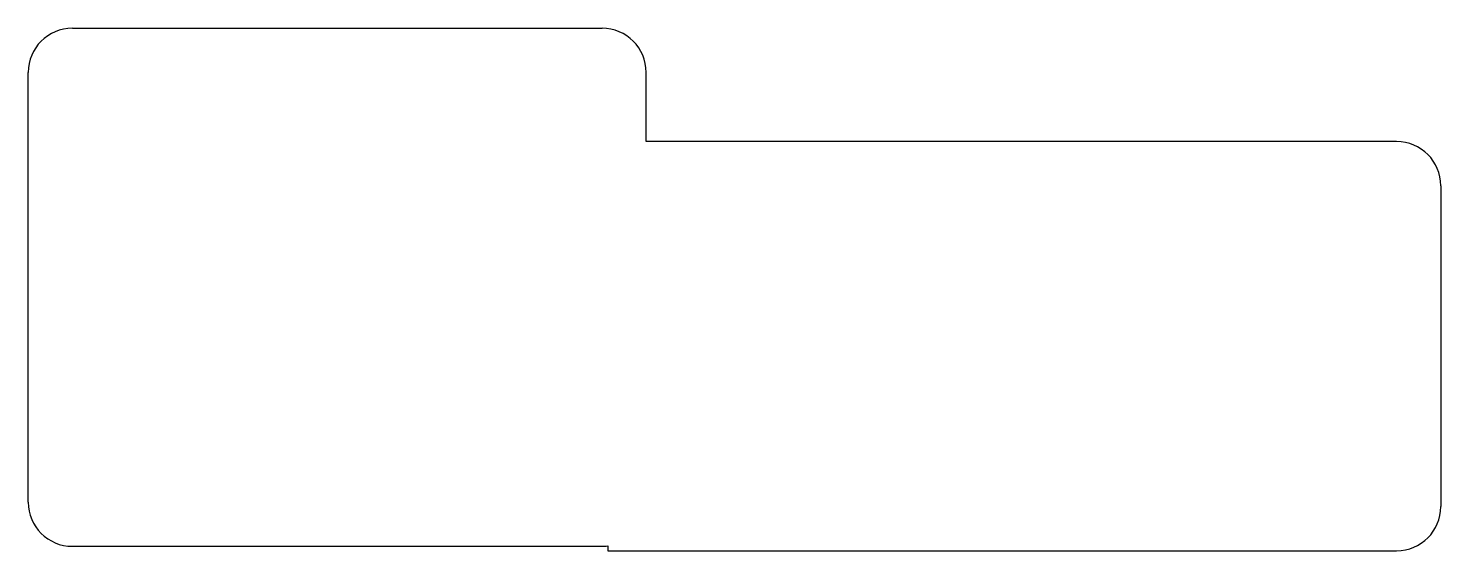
# Model space of a CAD drawing. Extents: x -113.6 to -65.6, y -7 to 10.8.
import ezdxf

# ---------------------------------------------------------------- set-up
doc = ezdxf.new("R2010")
doc.units = 0
doc.header["$MEASUREMENT"] = 0
doc.layers.add('VISIBLE', color=7, linetype='CONTINUOUS')

msp = doc.modelspace()

# ---------------------------------------------------------------- linework, layer by layer
at = {"layer": 'VISIBLE'}
for p, q in [((-112.1, 10.8), (-94.1, 10.8)), ((-113.6, -5.3), (-113.6, 9.3)), ((-92.6, 6.95), (-92.6, 9.3)), ((-67.1, 6.95), (-92.6, 6.95)), ((-65.6, 5.45), (-65.6, -5.45)), ((-112.1, -6.8), (-94.1, -6.8)), ((-93.908, -6.788), (-93.908, -6.95)), ((-93.908, -6.95), (-67.1, -6.95))]:
    msp.add_line(p, q, dxfattribs=at)
for centre, start, end in [((-112.1, 9.3), 90, 180), ((-94.1, 9.3), 0, 90), ((-67.1, 5.45), 0, 90), ((-112.1, -5.3), 180, 270), ((-67.1, -5.45), 270, 0), ((-94.1, -5.3), 270, 277.3732)]:
    msp.add_arc(centre, 1.5, start, end, dxfattribs=at)

doc.saveas('drawing.dxf')
